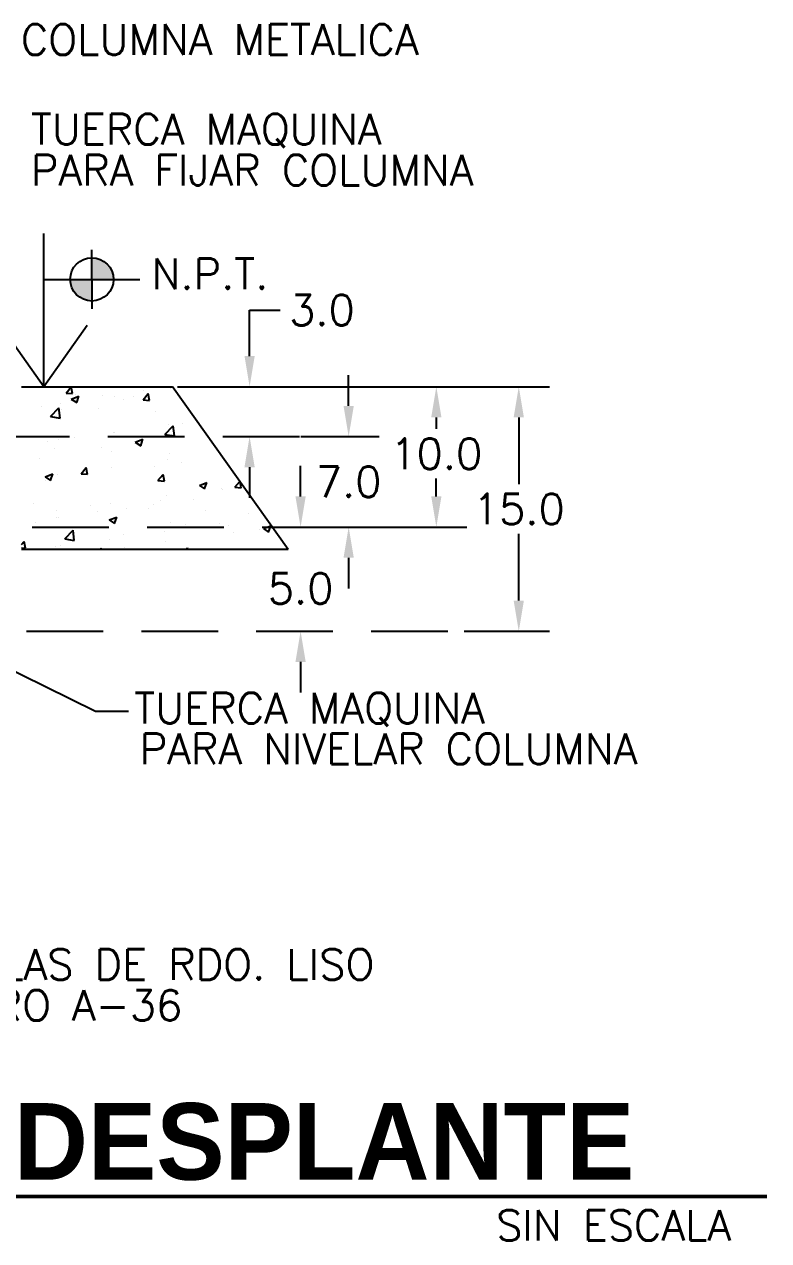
# Model space of a CAD drawing. Header units: millimetres. Extents: x 2153 to 2264, y 1628 to 1660.
# Drawn here: x 2247.85 to 2252.71, y 1634.2 to 1642.14 of the extents above; entities that cross this region are included whole.
import ezdxf

# ---------------------------------------------------------------- set-up
doc = ezdxf.new("R2010")
doc.units = ezdxf.units.MM
doc.linetypes.add('DASHED', pattern=[0.75, 0.5, -0.25])
doc.layers.add('ARMADURA', color=1, linetype='Continuous', lineweight=18)
for name, color, linetype in [('CONT', 7, 'Continuous'), ('MING', 7, 'Continuous'), ('TEXTOS', 7, 'Continuous'), ('titulos', 1, 'Continuous')]:
    doc.layers.add(name, color=color, linetype=linetype)
doc.styles.add('BOLD', font='bold.shx', dxfattribs={"width": 1.1, "height": 0.4})
doc.styles.add('SIMPLEX', font='simplex.shx')
doc.styles.get("Standard").update_dxf_attribs({"font": 'arial.ttf'})
doc.styles.add('TEXT', font='simplex.shx')
doc.styles.add('TEXTO', font='simplex.shx')
doc.dimstyles.new('100', dxfattribs={"dimtxt": 0.2, "dimasz": 0.2, "dimexe": 0.1, "dimexo": 0.1, "dimgap": 0.1, "dimtad": 0, "dimtih": 1, "dimtoh": 1, "dimdec": 0, "dimlfac": 1000, "dimzin": 1, "dimdsep": 46, "dimtxsty": 'SIMPLEX', "dimcen": 0.009, "dimclrd": 2, "dimclre": 2, "dimclrt": 4, "dimadec": 0, "dimazin": 0, "dimtfac": 1, "dimtdec": 0, "dimtmove": 0, "dimatfit": 3, "dimfxl": 1, "dimarcsym": 0})
doc.dimstyles.get("Standard").update_dxf_attribs({"dimtxt": 0.18, "dimasz": 0.18, "dimexe": 0.18, "dimexo": 0.0625, "dimgap": 0.09, "dimtad": 0, "dimtih": 1, "dimtoh": 1, "dimdec": 4, "dimzin": 0, "dimdsep": 46, "dimtxsty": 'Standard', "dimcen": 0.09, "dimadec": 0, "dimazin": 0, "dimtfac": 1, "dimtdec": 4, "dimtofl": 0, "dimtmove": 0, "dimatfit": 3, "dimfxl": 1, "dimtolj": 1, "dimtzin": 0, "dimarcsym": 0})

# ---------------------------------------------------------------- blocks, each defined once
blk = doc.blocks.new('*X12')
at = {"color": 0}
for p, q in [((52.454, 10.212), (52.502, 10.269)), ((52.454, 10.212), (52.514, 10.207)), ((52.514, 10.207), (52.502, 10.269)), ((53.171, 10.238), (53.171, 10.238)), ((53.424, 10.255), (53.424, 10.255)), ((52.399, 10.116), (52.399, 10.116)), ((52.502, 10.157), (52.572, 10.184)), ((52.502, 10.157), (52.552, 10.124)), ((52.542, 10.155), (52.542, 10.155)), ((52.545, 10.202), (52.545, 10.202)), ((52.552, 10.124), (52.572, 10.184)), ((52.793, 10.188), (52.793, 10.188)), ((52.904, 10.18), (52.904, 10.18)), ((52.99, 10.156), (52.99, 10.156)), ((53.079, 10.179), (53.079, 10.179)), ((53.171, 10.149), (53.219, 10.207)), ((53.171, 10.149), (53.231, 10.144)), ((53.231, 10.144), (53.219, 10.207)), ((52.222, 10.09), (52.222, 10.09)), ((52.308, 9.993), (52.386, 10.074)), ((52.308, 9.993), (52.397, 9.979)), ((52.397, 9.979), (52.386, 10.074)), ((52.406, 10.056), (52.406, 10.056)), ((52.756, 10.067), (52.756, 10.067)), ((53.29, 10.045), (53.29, 10.045)), ((53.375, 9.827), (53.453, 9.908)), ((53.411, 9.922), (53.411, 9.922)), ((53.464, 9.813), (53.453, 9.908)), ((53.54, 9.927), (53.54, 9.927)), ((52.279, 9.761), (52.279, 9.761)), ((52.387, 9.783), (52.387, 9.783)), ((52.529, 9.794), (52.529, 9.794)), ((52.892, 9.847), (52.892, 9.847)), ((52.908, 9.844), (52.908, 9.844)), ((53.099, 9.755), (53.169, 9.781)), ((53.099, 9.755), (53.149, 9.721)), ((53.149, 9.721), (53.169, 9.781)), ((53.371, 9.806), (53.371, 9.806)), ((53.375, 9.827), (53.464, 9.813)), ((52.346, 9.693), (52.346, 9.693)), ((52.788, 9.706), (52.788, 9.706)), ((52.88, 9.671), (52.88, 9.671)), ((53.414, 9.648), (53.414, 9.648)), ((52.205, 9.606), (52.205, 9.606)), ((53.277, 9.532), (53.277, 9.532)), ((53.399, 9.589), (53.399, 9.589)), ((53.527, 9.565), (53.527, 9.565)), ((53.906, 9.615), (53.906, 9.615)), ((52.259, 9.432), (52.329, 9.459)), ((52.259, 9.432), (52.308, 9.398)), ((52.308, 9.398), (52.329, 9.459)), ((52.375, 9.45), (52.375, 9.45)), ((52.593, 9.46), (52.641, 9.517)), ((52.593, 9.46), (52.653, 9.455)), ((52.653, 9.454), (52.641, 9.517)), ((52.645, 9.449), (52.645, 9.449)), ((52.88, 9.514), (52.88, 9.514)), ((53.31, 9.397), (53.358, 9.454)), ((53.37, 9.392), (53.358, 9.454)), ((52.266, 9.399), (52.266, 9.399)), ((53.31, 9.397), (53.37, 9.392)), ((53.696, 9.352), (53.766, 9.379)), ((53.696, 9.352), (53.745, 9.318)), ((53.745, 9.318), (53.766, 9.379)), ((53.901, 9.327), (53.901, 9.327)), ((53.913, 9.31), (53.913, 9.31)), ((54.027, 9.334), (54.073, 9.389)), ((54.027, 9.334), (54.087, 9.329)), ((54.087, 9.329), (54.077, 9.384)), ((53.33, 9.21), (53.33, 9.21)), ((53.387, 9.256), (53.387, 9.256)), ((53.643, 9.221), (53.643, 9.221)), ((52.152, 9.182), (52.152, 9.182)), ((52.363, 9.117), (52.363, 9.117)), ((52.685, 9.16), (52.685, 9.16)), ((52.747, 9.11), (52.747, 9.11)), ((52.868, 9.181), (52.868, 9.181)), ((53.014, 9.138), (53.014, 9.138)), ((53.219, 9.137), (53.219, 9.137)), ((53.264, 9.171), (53.264, 9.171)), ((53.753, 9.115), (53.753, 9.115)), ((54.153, 9.09), (54.153, 9.09)), ((52.164, 9.009), (52.164, 9.009)), ((52.362, 9.048), (52.362, 9.048)), ((52.382, 9.055), (52.382, 9.055)), ((52.855, 9.029), (52.925, 9.056)), ((52.855, 9.029), (52.905, 8.996)), ((52.896, 9.026), (52.896, 9.026)), ((52.905, 8.996), (52.925, 9.056)), ((53.43, 9.003), (53.43, 9.003)), ((53.57, 8.99), (53.57, 8.99)), ((53.888, 8.994), (53.888, 8.994)), ((53.964, 8.98), (53.964, 8.98)), ((54.293, 8.949), (54.363, 8.976)), ((54.342, 8.916), (54.363, 8.976)), ((52.441, 8.853), (52.518, 8.934)), ((52.441, 8.853), (52.53, 8.839)), ((52.53, 8.839), (52.518, 8.934)), ((52.856, 8.848), (52.856, 8.848)), ((52.987, 8.89), (52.987, 8.89)), ((53.375, 8.923), (53.375, 8.923)), ((54.011, 8.91), (54.011, 8.91)), ((54.261, 8.943), (54.261, 8.943)), ((54.293, 8.949), (54.342, 8.916)), ((52.039, 8.799), (52.062, 8.828)), ((52.039, 8.768), (52.074, 8.765)), ((52.074, 8.765), (52.062, 8.828)), ((52.35, 8.784), (52.35, 8.784)), ((52.403, 8.79), (52.403, 8.79)), ((52.771, 8.755), (52.78, 8.765)), ((52.782, 8.755), (52.78, 8.765)), ((53.001, 8.777), (53.001, 8.777)), ((53.38, 8.826), (53.38, 8.826)), ((53.572, 8.755), (53.586, 8.769)), ((53.587, 8.755), (53.586, 8.769))]:
    blk.add_line(p, q, dxfattribs=at)
blk = doc.blocks.new('*D44')
at = {"color": 2, "lineweight": -2, "transparency": 16777216}
for p, q in [((2249.3174, 1639.9722), (2249.3174, 1640.2722)), ((2249.3174, 1640.2722), (2249.5174, 1640.2722)), ((2248.8776, 1639.7722), (2249.5174, 1639.7722)), ((2249.207, 1639.4471), (2249.5174, 1639.4471)), ((2249.3174, 1639.2471), (2249.3174, 1639.0471))]:
    blk.add_line(p, q, dxfattribs=at)
at = {"color": 2, "transparency": 16777216}
for points in [[(2249.2841, 1639.9722), (2249.3508, 1639.9722), (2249.3174, 1639.7722)], [(2249.2841, 1639.2471), (2249.3508, 1639.2471), (2249.3174, 1639.4471)]]:
    blk.add_solid(points, dxfattribs=at)
at = {"transparency": 16777216, "insert": (2249.7895, 1640.2722), "char_height": 0.2, "attachment_point": 5, "style": 'SIMPLEX'}
blk.add_mtext('\\A1;3.0', dxfattribs=at)
blk = doc.blocks.new('*D35')
at = {"color": 2, "lineweight": -2, "transparency": 16777216}
for p, q in [((2249.964, 1639.6471), (2249.964, 1639.8471)), ((2249.6511, 1639.4471), (2250.164, 1639.4471)), ((2249.6118, 1638.8561), (2250.164, 1638.8561)), ((2249.964, 1638.6561), (2249.964, 1638.4561))]:
    blk.add_line(p, q, dxfattribs=at)
at = {"color": 2, "transparency": 16777216}
for points in [[(2249.9307, 1639.6471), (2249.9974, 1639.6471), (2249.964, 1639.4471)], [(2249.9307, 1638.6561), (2249.9974, 1638.6561), (2249.964, 1638.8561)]]:
    blk.add_solid(points, dxfattribs=at)
at = {"transparency": 16777216, "insert": (2249.964, 1639.1516), "char_height": 0.2, "attachment_point": 5, "style": 'SIMPLEX'}
blk.add_mtext('\\A1;7.0', dxfattribs=at)
blk = doc.blocks.new('*D36')
at = {"color": 2, "lineweight": -2, "transparency": 16777216}
for p, q in [((2249.6502, 1639.0561), (2249.6502, 1639.2561)), ((2249.565, 1638.8561), (2249.8502, 1638.8561)), ((2249.5215, 1638.1761), (2249.8502, 1638.1761)), ((2249.6502, 1637.9761), (2249.6502, 1637.7761))]:
    blk.add_line(p, q, dxfattribs=at)
at = {"color": 2, "transparency": 16777216}
for points in [[(2249.6169, 1639.0561), (2249.6835, 1639.0561), (2249.6502, 1638.8561)], [(2249.6169, 1637.9761), (2249.6835, 1637.9761), (2249.6502, 1638.1761)]]:
    blk.add_solid(points, dxfattribs=at)
at = {"transparency": 16777216, "insert": (2249.6502, 1638.4559), "char_height": 0.2, "attachment_point": 5, "style": 'SIMPLEX'}
blk.add_mtext('\\A1;5.0', dxfattribs=at)
blk = doc.blocks.new('*D45')
at = {"color": 2, "lineweight": -2, "transparency": 16777216}
for p, q in [((2248.8776, 1639.7722), (2250.7362, 1639.7722)), ((2250.5362, 1639.5722), (2250.5362, 1639.4973)), ((2250.5362, 1639.0561), (2250.5362, 1639.1723)), ((2250.1808, 1638.8561), (2250.7362, 1638.8561))]:
    blk.add_line(p, q, dxfattribs=at)
at = {"color": 2, "transparency": 16777216}
for points in [[(2250.5029, 1639.5722), (2250.5696, 1639.5722), (2250.5362, 1639.7722)], [(2250.5029, 1639.0561), (2250.5696, 1639.0561), (2250.5362, 1638.8561)]]:
    blk.add_solid(points, dxfattribs=at)
at = {"transparency": 16777216, "insert": (2250.5362, 1639.3348), "char_height": 0.2, "attachment_point": 5, "style": 'SIMPLEX'}
blk.add_mtext('\\A1;10.0', dxfattribs=at)
blk = doc.blocks.new('*D46')
at = {"color": 2, "lineweight": -2, "transparency": 16777216}
for p, q in [((2248.8776, 1639.7722), (2251.2743, 1639.7722)), ((2251.0743, 1639.5722), (2251.0743, 1639.1366)), ((2251.0743, 1638.3761), (2251.0743, 1638.8116)), ((2250.7176, 1638.1761), (2251.2743, 1638.1761))]:
    blk.add_line(p, q, dxfattribs=at)
at = {"color": 2, "transparency": 16777216}
for points in [[(2251.041, 1639.5722), (2251.1076, 1639.5722), (2251.0743, 1639.7722)], [(2251.041, 1638.3761), (2251.1076, 1638.3761), (2251.0743, 1638.1761)]]:
    blk.add_solid(points, dxfattribs=at)
at = {"transparency": 16777216, "insert": (2251.0743, 1638.9741), "char_height": 0.2, "attachment_point": 5, "style": 'SIMPLEX'}
blk.add_mtext('\\A1;15.0', dxfattribs=at)

msp = doc.modelspace()

# ---------------------------------------------------------------- hatches: boundary and pattern name
h = msp.add_hatch(color=256)
h.paths.add_polyline_path([(2248.2878, 1640.4726), (2248.1469, 1640.4726, 0.414214), (2248.2878, 1640.3317)])
h.paths.add_polyline_path([(2248.2878, 1640.6136), (2248.2878, 1640.4726), (2248.4288, 1640.4726, 0.414214)])

# ---------------------------------------------------------------- linework, layer by layer
at = {"color": 9, "linetype": 'DASHED'}
for p, q in [((2248.8471, 1639.7712), (2250.9754, 1639.7722)), ((2246.1426, 1639.4471), (2249.7314, 1639.4471)), ((2247.1492, 1638.8561), (2250.3446, 1638.8561)), ((2247.8613, 1638.1761), (2251.0566, 1638.1761))]:
    msp.add_line(p, q, dxfattribs=at)
for points in [[(2248.2878, 1640.4726), (2248.2878, 1640.6648)], [(2248.1469, 1640.4726), (2248.4288, 1640.4726)], [(2248.2878, 1640.4726), (2248.2878, 1640.2805)]]:
    msp.add_lwpolyline(points)
at = {"const_width": 0.024}
msp.add_lwpolyline([(2240.0793, 1634.4876), (2252.6935, 1634.4876)], dxfattribs=at)
msp.add_circle((2248.2878, 1640.4726), 0.141)
at = {"layer": 'CONT'}
for p, q in [((2247.8293, 1639.7722), (2248.8151, 1639.7722)), ((2249.569, 1638.7105), (2248.8151, 1639.7722)), ((2249.569, 1638.7105), (2247.8293, 1638.7105))]:
    msp.add_line(p, q, dxfattribs=at)

# ---------------------------------------------------------------- block references
at = {"layer": 'TEXTOS', "color": 6, "xscale": 0.7000000000000001, "yscale": 0.7000000000000001, "zscale": 0.7000000000000001}
msp.add_blockref('*X12', (2211.4023, 1632.5821), dxfattribs=at)

# ---------------------------------------------------------------- texts
at = {"layer": 'ARMADURA', "style": 'BOLD'}
msp.add_text('DETALLE DE NIVEL DE DESPLANTE', height=0.5, dxfattribs=at).set_placement((2240.1269, 1634.5966))
at = {"layer": 'MING', "style": 'TEXTO'}
for s, p in [('COLUMNA METALICA', (2247.824, 1641.9374)), ('TUERCA MAQUINA', (2247.8903, 1641.3528)), ('PARA FIJAR COLUMNA', (2247.8903, 1641.0864)), ('N.P.T.', (2248.6774, 1640.4095)), ('TUERCA MAQUINA', (2248.5647, 1637.575)), ('PARA NIVELAR COLUMNA', (2248.6002, 1637.3086)), ('ANCLAS DE RDO. LISO', (2247.1743, 1635.9019)), ('ACERO A-36', (2247.1555, 1635.6347))]:
    msp.add_text(s, height=0.2, dxfattribs=at).set_placement(p)
at = {"layer": 'titulos', "color": 7, "lineweight": 0, "style": 'TEXT'}
msp.add_text('SIN ESCALA', height=0.2, dxfattribs=at).set_placement((2250.9265, 1634.1987))

# ---------------------------------------------------------------- dimensions: what is measured, and where the dimension line sits
for base, p1, p2, text, picture, middle in [((2249.3174, 1639.4471), (2248.8151, 1639.7722), (2249.1445, 1639.4471), '3.0', '*D44', (2249.7895, 1640.2722)), ((2249.964, 1638.8561), (2249.5886, 1639.4471), (2249.5493, 1638.8561), '7.0', '*D35', (2249.964, 1639.1516)), ((2250.5362, 1638.8561), (2248.8151, 1639.7722), (2250.1183, 1638.8561), '10.0', '*D45', (2250.5362, 1639.3348)), ((2249.6502, 1638.1761), (2249.5025, 1638.8561), (2249.459, 1638.1761), '5.0', '*D36', (2249.6502, 1638.4559))]:
    dim = msp.add_linear_dim(base=base, p1=p1, p2=p2, angle=90, text=text, dimstyle='Standard', override={"dimtxt": 0.2, "dimasz": 0.2, "dimexe": 0.2, "dimgap": 0.0625, "dimdec": 1, "dimlfac": 10, "dimrnd": 0.01, "dimzin": 3, "dimtxsty": 'SIMPLEX', "dimsah": 1, "dimcen": 0.0625, "dimdle": 0.0313, "dimclrd": 2, "dimclre": 2, "dimclrt": 256, "dimtdec": 1, "dimtix": 1, "dimfxl": 0.0015, "dimtzin": 7})
    dim.commit()
    dim.dimension.update_dxf_attribs({"geometry": picture, "text_midpoint": middle, "dimtype": 160})
dim = msp.add_linear_dim(base=(2251.0743, 1638.1761), p1=(2248.8151, 1639.7722), p2=(2250.6551, 1638.1761), angle=90, text='15.0', dimstyle='Standard', override={"dimtxt": 0.2, "dimasz": 0.2, "dimexe": 0.2, "dimgap": 0.0625, "dimdec": 1, "dimlfac": 10, "dimrnd": 0.01, "dimzin": 3, "dimtxsty": 'SIMPLEX', "dimsah": 1, "dimcen": 0.0625, "dimdle": 0.0313, "dimclrd": 2, "dimclre": 2, "dimclrt": 256, "dimtdec": 1, "dimtix": 1, "dimfxl": 0.0015, "dimtzin": 7})
dim.commit()
dim.dimension.update_dxf_attribs({"geometry": '*D46', "text_midpoint": (2251.0743, 1638.9741)})

# ---------------------------------------------------------------- leaders
for points, dimstyle, override in [([(2247.9751, 1639.7722), (2247.9751, 1640.4726), (2248.6006, 1640.4726)], '100', {"dimasz": 0.4, "dimlfac": 10, "dimldrblk": 'Open90'}), ([(2246.1994, 1638.6991), (2248.311, 1637.6538), (2248.527, 1637.6538)], 'Standard', {"dimtxt": 0.25, "dimasz": 0.25, "dimexe": 0.2, "dimgap": 0.0625, "dimdec": 1, "dimlfac": 10, "dimrnd": 0.01, "dimzin": 3, "dimtxsty": 'SIMPLEX', "dimcen": 0.0625, "dimdle": 0.0313, "dimclrd": 2, "dimclre": 2, "dimclrt": 5, "dimtdec": 1, "dimtix": 1, "dimfxl": 0.0015, "dimtzin": 7})]:
    msp.add_leader(points, dimstyle=dimstyle, override=override)

doc.saveas('drawing.dxf')
